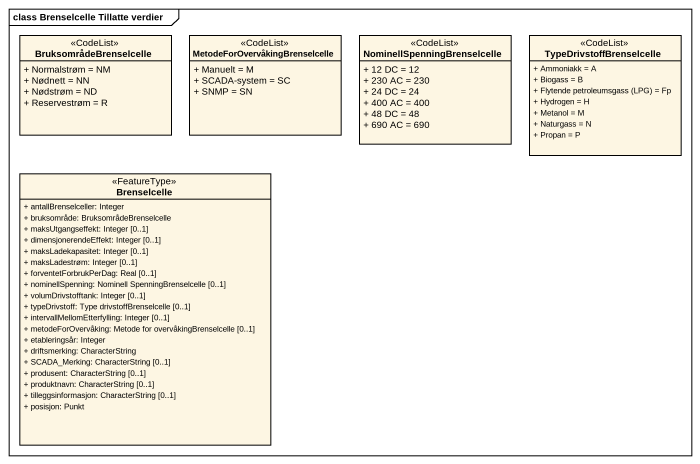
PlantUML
@startuml
mainframe class Brenselcelle Tillatte verdier
hide circle
hide empty members
skinparam classAttributeIconSize 0
class BruksområdeBrenselcelle <<CodeList>> {
  + Normalstrøm = NM
  + Nødnett = NN
  + Nødstrøm = ND
  + Reservestrøm = R
}
class "MetodeForOvervåkingBrenselcelle" as MetodeForOvervåkingBrenselce <<CodeList>> {
  + Manuelt = M
  + SCADA-system = SC
  + SNMP = SN
}
class NominellSpenningBrenselcelle <<CodeList>> {
  + 12 DC = 12
  + 230 AC = 230
  + 24 DC = 24
  + 400 AC = 400
  + 48 DC = 48
  + 690 AC = 690
}
class TypeDrivstoffBrenselcelle <<CodeList>> {
  + Ammoniakk = A
  + Biogass = B
  {field} + Flytende petroleumsgass (LPG) = Fp
  + Hydrogen = H
  + Metanol = M
  + Naturgass = N
  + Propan = P
}
class Brenselcelle <<FeatureType>> {
  + antallBrenselceller: Integer
  + bruksområde: BruksområdeBrenselcelle
  + maksUtgangseffekt: Integer [0..1]
  + dimensjonerendeEffekt: Integer [0..1]
  + maksLadekapasitet: Integer [0..1]
  + maksLadestrøm: Integer [0..1]
  + forventetForbrukPerDag: Real [0..1]
  + nominellSpenning: Nominell SpenningBrenselcelle [0..1]
  + volumDrivstofftank: Integer [0..1]
  + typeDrivstoff: Type drivstoffBrenselcelle [0..1]
  + intervallMellomEtterfylling: Integer [0..1]
  + metodeForOvervåking: Metode for overvåkingBrenselcelle [0..1]
  + etableringsår: Integer
  + driftsmerking: CharacterString
  + SCADA_Merking: CharacterString [0..1]
  + produsent: CharacterString [0..1]
  + produktnavn: CharacterString [0..1]
  + tilleggsinformasjon: CharacterString [0..1]
  + posisjon: Punkt
}
@enduml
